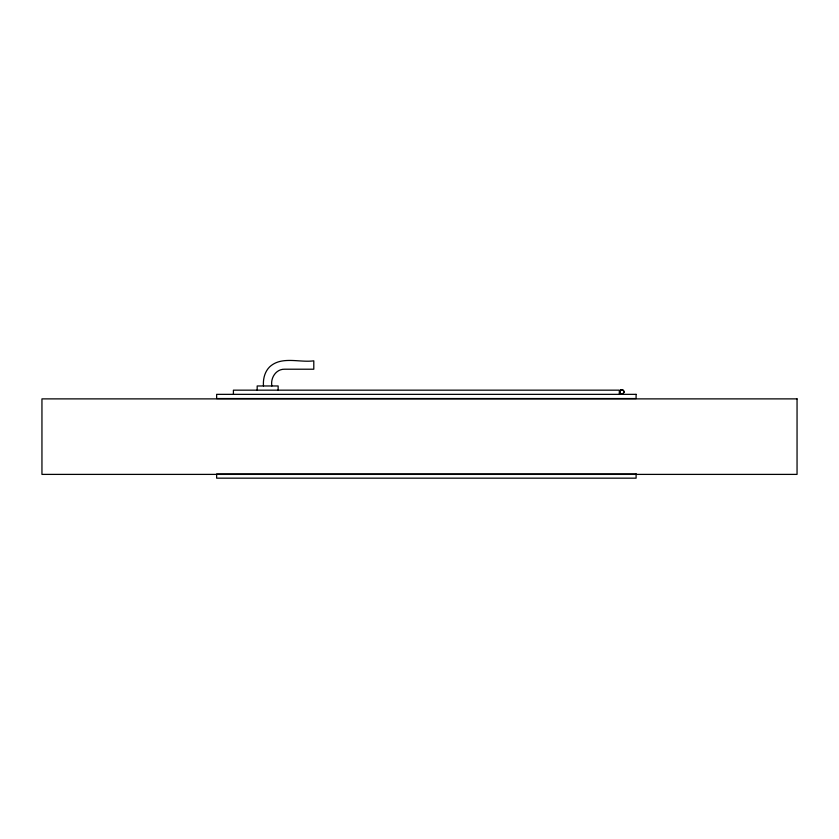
<?xml version="1.0" encoding="UTF-8"?>
<svg xmlns="http://www.w3.org/2000/svg" width="839" height="839" viewBox="0 0 839 839"><rect width="100%" height="100%" fill="white"/><g stroke="black" fill="none" stroke-linecap="round" stroke-linejoin="round"><path stroke-width="1.26" d="M619.801 391.299L619.801 392.379M623.786 392.379L623.786 391.299M621.552 389.778L622.381 389.82M620.912 393.722L622.255 393.722M619.937 391.425L619.937 392.683M619.864 391.425L619.864 392.683M619.308 394.351L619.308 390.166L233.41 390.166L233.41 394.424M278.139 390.166L278.139 385.971L257.174 385.971L257.174 390.166M271.857 385.971C270.378 377.917 275.979 368.95 284.715 369.212L313.796 369.212L313.796 360.833C299.429 362.826 281.474 355.788 269.581 366.937C264.61 371.95 262.964 379.113 263.467 385.971M622.381 393.869L621.217 393.869A2.098 2.098 0 0 1 620.126 390.638A2.098 2.098 0 0 1 623.555 390.638A2.098 2.098 0 0 1 622.381 393.869M636.098 394.351L216.64 394.351L216.64 398.546L636.098 398.546L636.098 394.351M797.05 398.882L41.95 398.882L41.95 474.392L797.05 474.392L797.05 398.882M636.098 473.983L216.64 473.983L216.64 478.167L636.098 478.167L636.098 473.983M620.713 393.659A2.098 2.098 0 0 0 623.849 391.844A2.098 2.098 0 0 0 620.713 390.03A2.098 2.098 0 0 0 620.713 393.659"/></g></svg>
